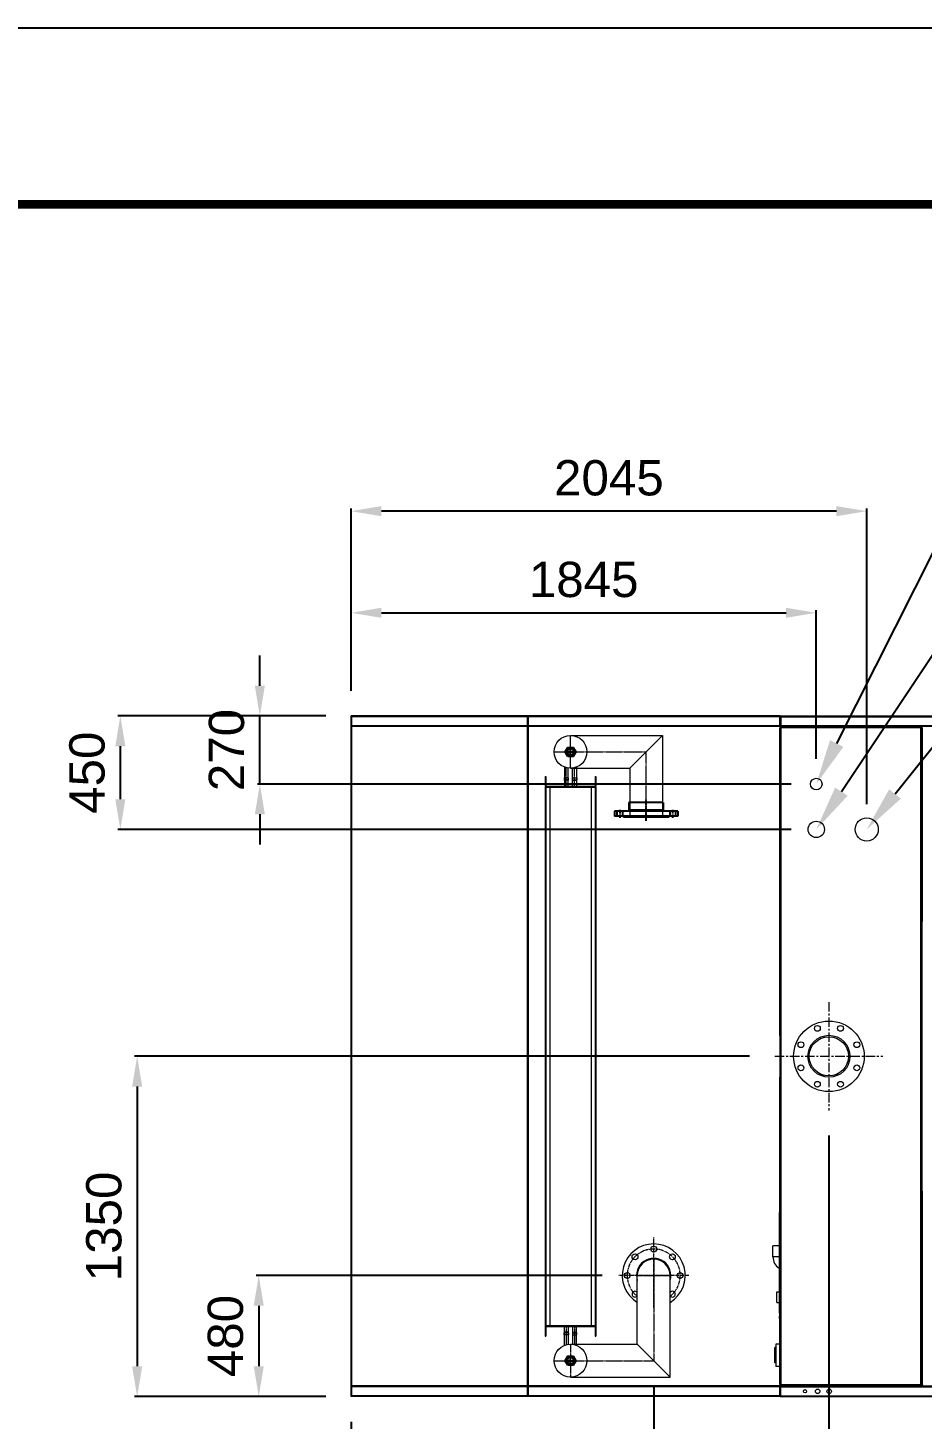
# Model space of a CAD drawing. Header units: millimetres. Extents: x -662372 to 32037, y -140374 to 23117.
# Drawn here: x 10241 to 13787, y 17597 to 23117 of the extents above; entities that cross this region are included whole.
import ezdxf
from ezdxf import colors
from ezdxf.entities.mleader import LeaderData, LeaderLine
from ezdxf.math import Vec2, Vec3

# ---------------------------------------------------------------- set-up
doc = ezdxf.new("R2010")
doc.units = ezdxf.units.MM
doc.linetypes.add('CENTER', pattern=[2, 1.25, -0.25, 0.25, -0.25])
doc.linetypes.add('HIDDEN', pattern=[0.375, 0.25, -0.125])
for name, color, linetype in [('center', 1, 'CENTER'), ('냉각탑_dim', 1, 'Continuous'), ('냉각탑_form', 1, 'Continuous')]:
    doc.layers.add(name, color=color, linetype=linetype)
doc.styles.get("Standard").update_dxf_attribs({"font": 'arial.ttf'})
doc.dimstyles.new('1.40', dxfattribs={"dimscale": 20, "dimtxt": 1.5, "dimasz": 1, "dimexe": 0.5, "dimexo": 0.5, "dimgap": 0.5, "dimtad": 1, "dimdec": 0, "dimzin": 0, "dimdsep": 46, "dimtxsty": 'Standard', "dimcen": 0, "dimclrd": 2, "dimclre": 2, "dimclrt": 3, "dimadec": 0, "dimazin": 0, "dimtfac": 1, "dimtdec": 0, "dimtmove": 0, "dimatfit": 0, "dimfxl": 1, "dimtolj": 1, "dimtzin": 0, "dimlwd": -1, "dimlwe": -1, "dimarcsym": 0})

# ---------------------------------------------------------------- blocks, each defined once
blk = doc.blocks.new('*D214')
at = {"color": 2, "transparency": 16777216}
for p, q in [((12722.5, 17729.5), (12722.5, 17115.4)), ((11522.5, 17587.1), (11522.5, 17115.4)), ((12602.5, 17125.4), (11642.5, 17125.4))]:
    blk.add_line(p, q, dxfattribs=at)
for points in [[(11642.5, 17145.4), (11642.5, 17105.4), (11522.5, 17125.4)], [(12602.5, 17145.4), (12602.5, 17105.4), (12722.5, 17125.4)]]:
    blk.add_solid(points, dxfattribs=at)
at = {"layer": 'Defpoints', "color": 0, "transparency": 16777216}
for p in [(12722.5, 17829.5), (11522.5, 17687.1), (11522.5, 17125.4)]:
    blk.add_point(p, dxfattribs=at)
at = {"color": 3, "lineweight": 5, "transparency": 16777216, "insert": (12122.5, 17256.9), "char_height": 140, "attachment_point": 5}
blk.add_mtext('\\A1;1200', dxfattribs=at)
blk = doc.blocks.new('*D215')
at = {"color": 2, "transparency": 16777216}
for p, q in [((12517.5, 18167.5), (11146.3, 18167.5)), ((11156.3, 18047.5), (11156.3, 17807.1)), ((11422.5, 17687.1), (11146.3, 17687.1))]:
    blk.add_line(p, q, dxfattribs=at)
for points in [[(11136.3, 18047.5), (11176.3, 18047.5), (11156.3, 18167.5)], [(11136.3, 17807.1), (11176.3, 17807.1), (11156.3, 17687.1)]]:
    blk.add_solid(points, dxfattribs=at)
at = {"layer": 'Defpoints', "color": 0, "transparency": 16777216}
for p in [(12617.5, 18167.5), (11156.3, 17687.1), (11522.5, 17687.1)]:
    blk.add_point(p, dxfattribs=at)
at = {"color": 3, "lineweight": 5, "transparency": 16777216, "insert": (11024.8, 17927.3), "char_height": 140, "attachment_point": 5, "rotation": 90}
blk.add_mtext('\\A1;480', dxfattribs=at)
blk = doc.blocks.new('*D223')
at = {"color": 2, "transparency": 16777216}
for p, q in [((13102.6, 19037.1), (10664.2, 19037.1)), ((10674.2, 18917.1), (10674.2, 17807.1)), ((11422.5, 17687.1), (10664.2, 17687.1))]:
    blk.add_line(p, q, dxfattribs=at)
for points in [[(10654.2, 18917.1), (10694.2, 18917.1), (10674.2, 19037.1)], [(10654.2, 17807.1), (10694.2, 17807.1), (10674.2, 17687.1)]]:
    blk.add_solid(points, dxfattribs=at)
at = {"layer": 'Defpoints', "color": 0, "transparency": 16777216}
for p in [(13202.6, 19037.1), (10674.2, 17687.1), (11522.5, 17687.1)]:
    blk.add_point(p, dxfattribs=at)
at = {"color": 3, "lineweight": 5, "transparency": 16777216, "insert": (10542.7, 18362.1), "char_height": 140, "attachment_point": 5, "rotation": 90}
blk.add_mtext('\\A1;1350', dxfattribs=at)
blk = doc.blocks.new('*D224')
at = {"color": 2, "transparency": 16777216}
for p, q in [((13417.1, 18722.6), (13417.1, 16575.4)), ((11522.5, 17587.1), (11522.5, 16575.4)), ((13297.1, 16585.4), (11642.5, 16585.4))]:
    blk.add_line(p, q, dxfattribs=at)
for points in [[(11642.5, 16605.4), (11642.5, 16565.4), (11522.5, 16585.4)], [(13297.1, 16605.4), (13297.1, 16565.4), (13417.1, 16585.4)]]:
    blk.add_solid(points, dxfattribs=at)
at = {"layer": 'Defpoints', "color": 0, "transparency": 16777216}
for p in [(13417.1, 18822.6), (11522.5, 17687.1), (11522.5, 16585.4)]:
    blk.add_point(p, dxfattribs=at)
at = {"color": 3, "lineweight": 5, "transparency": 16777216, "insert": (12469.8, 16716.9), "char_height": 140, "attachment_point": 5}
blk.add_mtext('\\A1;1895', dxfattribs=at)
blk = doc.blocks.new('*D225')
at = {"color": 2, "transparency": 16777216}
for p, q in [((11522.5, 20487.1), (11522.5, 20806.4)), ((11642.5, 20796.4), (13247.1, 20796.4)), ((13367.1, 20217), (13367.1, 20806.4))]:
    blk.add_line(p, q, dxfattribs=at)
for points in [[(11642.5, 20816.4), (11642.5, 20776.4), (11522.5, 20796.4)], [(13247.1, 20816.4), (13247.1, 20776.4), (13367.1, 20796.4)]]:
    blk.add_solid(points, dxfattribs=at)
at = {"layer": 'Defpoints', "color": 0, "transparency": 16777216}
for p in [(13367.1, 20796.4), (11522.5, 20387.1), (13367.1, 20117)]:
    blk.add_point(p, dxfattribs=at)
at = {"color": 3, "lineweight": 5, "transparency": 16777216, "insert": (12444.8, 20927.9), "char_height": 140, "attachment_point": 5}
blk.add_mtext('\\A1;1845', dxfattribs=at)
blk = doc.blocks.new('*D226')
at = {"color": 2, "transparency": 16777216}
for p, q in [((11522.5, 20487.1), (11522.5, 21209.6)), ((13447.1, 21199.6), (11642.5, 21199.6)), ((13567.1, 20037), (13567.1, 21209.6))]:
    blk.add_line(p, q, dxfattribs=at)
for points in [[(11642.5, 21219.6), (11642.5, 21179.6), (11522.5, 21199.6)], [(13447.1, 21219.6), (13447.1, 21179.6), (13567.1, 21199.6)]]:
    blk.add_solid(points, dxfattribs=at)
at = {"layer": 'Defpoints', "color": 0, "transparency": 16777216}
for p in [(11522.5, 21199.6), (11522.5, 20387.1), (13567.1, 19937)]:
    blk.add_point(p, dxfattribs=at)
at = {"color": 3, "lineweight": 5, "transparency": 16777216, "insert": (12544.8, 21331.1), "char_height": 140, "attachment_point": 5}
blk.add_mtext('\\A1;2045', dxfattribs=at)
blk = doc.blocks.new('*D227')
at = {"color": 2, "transparency": 16777216}
for p, q in [((11160.7, 20507.1), (11160.7, 20627.1)), ((11422.5, 20387.1), (11150.7, 20387.1)), ((11160.7, 20117), (11160.7, 20387.1)), ((13267.1, 20117), (11150.7, 20117)), ((11160.7, 19997), (11160.7, 19877))]:
    blk.add_line(p, q, dxfattribs=at)
for points in [[(11140.7, 20507.1), (11180.7, 20507.1), (11160.7, 20387.1)], [(11140.7, 19997), (11180.7, 19997), (11160.7, 20117)]]:
    blk.add_solid(points, dxfattribs=at)
at = {"layer": 'Defpoints', "color": 0, "transparency": 16777216}
for p in [(11160.7, 20387.1), (11522.5, 20387.1), (13367.1, 20117)]:
    blk.add_point(p, dxfattribs=at)
at = {"color": 3, "lineweight": 5, "transparency": 16777216, "insert": (11029.2, 20252), "char_height": 140, "attachment_point": 5, "rotation": 90}
blk.add_mtext('\\A1;270', dxfattribs=at)
blk = doc.blocks.new('*D228')
at = {"color": 2, "transparency": 16777216}
for p, q in [((11422.5, 20387.1), (10597.4, 20387.1)), ((10607.4, 20267.1), (10607.4, 20057)), ((13267.1, 19937), (10597.4, 19937))]:
    blk.add_line(p, q, dxfattribs=at)
for points in [[(10587.4, 20267.1), (10627.4, 20267.1), (10607.4, 20387.1)], [(10587.4, 20057), (10627.4, 20057), (10607.4, 19937)]]:
    blk.add_solid(points, dxfattribs=at)
at = {"layer": 'Defpoints', "color": 0, "transparency": 16777216}
for p in [(11522.5, 20387.1), (10607.4, 19937), (13367.1, 19937)]:
    blk.add_point(p, dxfattribs=at)
at = {"color": 3, "lineweight": 5, "transparency": 16777216, "insert": (10475.9, 20162), "char_height": 140, "attachment_point": 5, "rotation": 90}
blk.add_mtext('\\A1;450', dxfattribs=at)
blk = doc.blocks.new('A$C3EBF59F2')
at = {"color": 1, "linetype": 'CENTER', "ltscale": 10}
for p, q in [((39.2, 230), (71.6, 230)), ((83, 125), (0, 125)), ((39.2, 20), (71.6, 20))]:
    blk.add_line(p, q, dxfattribs=at)
for p, q in [((45.4, 250), (65.4, 250)), ((45.4, 0), (45.4, 250)), ((45.4, 241.5), (65.4, 241.5)), ((65.4, 0), (65.4, 250)), ((10.4, 193.1), (40.4, 193.1)), ((10.4, 56.9), (10.4, 193.1)), ((40.4, 193.1), (45.4, 197.3)), ((40.4, 56.9), (40.4, 193.1)), ((45.4, 218.5), (65.4, 218.5)), ((65.4, 214.4), (68.4, 214.4)), ((68.4, 35.6), (68.4, 214.4)), ((10.4, 56.9), (40.4, 56.9)), ((40.4, 56.9), (45.4, 52.7)), ((45.4, 31.5), (65.4, 31.5)), ((45.4, 8.5), (65.4, 8.5)), ((45.4, 0), (65.4, 0)), ((65.4, 35.6), (68.4, 35.6))]:
    blk.add_line(p, q)
blk = doc.blocks.new('A$C019E714B')
at = {"color": 1, "linetype": 'CENTER', "ltscale": 0.5}
for p, q in [((0, 20.8), (36, 20.8)), ((18, 0), (18, 41.6))]:
    blk.add_line(p, q, dxfattribs=at)
at = {"ltscale": 0.5}
blk.add_lwpolyline([(0, 10.4), (18, 0), (36, 10.4), (36, 31.2), (18, 41.6), (0, 31.2)], close=True, dxfattribs=at)
for radius in [18, 13]:
    blk.add_circle((18, 20.8), radius, dxfattribs=at)
blk = doc.blocks.new('547637')
at = {"color": 7, "lineweight": 13}
for centre, radius in [((128395.2, -83897.1), 140), ((128349.3, -83786.2), 11.5), ((128441.1, -83786.2), 11.5), ((128284.3, -83851.1), 11.5), ((128395.2, -83897.1), 83.3), ((128506, -83851.1), 11.5), ((128284.3, -83943), 11.5), ((128506, -83943), 11.5), ((128349.3, -84007.9), 11.5), ((128441.1, -84007.9), 11.5)]:
    blk.add_circle(centre, radius, dxfattribs=at)
blk = doc.blocks.new('4')
at = {"lineweight": 20}
for p, q in [((12222.5, 20387.1), (11522.5, 20387.1)), ((11522.5, 17687.1), (11522.5, 20387.1)), ((11525.5, 17687.1), (11525.5, 20387.1)), ((12222.5, 20384.1), (11525.5, 20384.1)), ((12222.5, 20348.1), (11525.5, 20348.1)), ((12222.5, 20345.1), (11525.5, 20345.1)), ((12392.5, 20309.8), (12757.6, 20309.8)), ((12627.4, 20179.6), (12757.6, 20309.8)), ((12757.6, 20309.8), (12757.6, 19986)), ((12292.5, 20147.1), (12294.5, 20147.1)), ((12292.5, 20147.1), (12292.5, 20107.1)), ((12294.5, 20147.1), (12294.5, 20109.1)), ((12368.1, 20184.3), (12368.1, 20107.1)), ((12383.9, 20107.1), (12383.9, 20180.2)), ((12392.5, 20179.6), (12627.4, 20179.6)), ((12401.1, 20107.1), (12401.1, 20180.2)), ((12416.9, 20184.3), (12416.9, 20107.1)), ((12490.5, 20147.1), (12492.5, 20147.1)), ((12490.5, 20147.1), (12490.5, 20109.1)), ((12492.5, 20147.1), (12492.5, 20107.1)), ((12627.4, 20179.6), (12627.4, 19986)), ((12292.5, 20107.1), (12492.5, 20107.1)), ((12292.5, 20105.1), (12292.5, 17969.1)), ((12292.5, 20105.1), (12492.5, 20105.1)), ((12294.5, 20109.1), (12490.5, 20109.1)), ((12294.5, 20105.1), (12294.5, 20107.1)), ((12310.5, 20105.1), (12310.5, 17969.1)), ((12384.2, 20142.1), (12367.8, 20142.1)), ((12367.8, 20142.1), (12367.8, 20134.1)), ((12384.2, 20134.1), (12367.8, 20134.1)), ((12367.8, 20134.1), (12368.1, 20132.1)), ((12383.9, 20132.1), (12368.1, 20132.1)), ((12383.9, 20132.1), (12384.2, 20134.1)), ((12384.2, 20134.1), (12384.2, 20142.1)), ((12400.8, 20134.1), (12400.8, 20142.1)), ((12400.8, 20142.1), (12417.2, 20142.1)), ((12400.8, 20134.1), (12417.2, 20134.1)), ((12401.1, 20132.1), (12400.8, 20134.1)), ((12401.1, 20132.1), (12416.9, 20132.1)), ((12417.2, 20134.1), (12416.9, 20132.1)), ((12417.2, 20142.1), (12417.2, 20134.1)), ((12474.5, 20105.1), (12474.5, 17969.1)), ((12490.5, 20105.1), (12490.5, 20107.1)), ((12492.5, 20105.1), (12492.5, 17969.1)), ((12757.6, 19986), (12627.4, 19986)), ((12657.4, 17894.6), (12657.4, 18167.5)), ((12787.6, 17764.4), (12787.6, 18167.5)), ((12292.5, 17969.1), (12492.5, 17969.1)), ((12292.5, 17967.1), (12292.5, 17927.1)), ((12292.5, 17967.1), (12492.5, 17967.1)), ((12294.5, 17969.1), (12294.5, 17967.1)), ((12294.5, 17965.1), (12294.5, 17927.1)), ((12294.5, 17965.1), (12490.5, 17965.1)), ((12367.8, 17940.1), (12368.1, 17942.1)), ((12384.2, 17940.1), (12367.8, 17940.1)), ((12367.8, 17932.1), (12367.8, 17940.1)), ((12368.1, 17889.8), (12368.1, 17967.1)), ((12383.9, 17942.1), (12368.1, 17942.1)), ((12383.9, 17967.1), (12383.9, 17894)), ((12383.9, 17942.1), (12384.2, 17940.1)), ((12384.2, 17940.1), (12384.2, 17932.1)), ((12401.1, 17942.1), (12400.8, 17940.1)), ((12400.8, 17940.1), (12400.8, 17932.1)), ((12400.8, 17940.1), (12417.2, 17940.1)), ((12401.1, 17967.1), (12401.1, 17894)), ((12401.1, 17942.1), (12416.9, 17942.1)), ((12416.9, 17889.8), (12416.9, 17967.1)), ((12417.2, 17940.1), (12416.9, 17942.1)), ((12417.2, 17932.1), (12417.2, 17940.1)), ((12490.5, 17969.1), (12490.5, 17967.1)), ((12490.5, 17965.1), (12490.5, 17927.1)), ((12492.5, 17967.1), (12492.5, 17927.1)), ((12292.5, 17927.1), (12294.5, 17927.1)), ((12384.2, 17932.1), (12367.8, 17932.1)), ((12392.5, 17894.6), (12657.4, 17894.6)), ((12400.8, 17932.1), (12417.2, 17932.1)), ((12490.5, 17927.1), (12492.5, 17927.1)), ((12657.4, 17894.6), (12787.6, 17764.4)), ((12222.5, 17729.1), (11525.5, 17729.1)), ((12222.5, 17726.1), (11525.5, 17726.1)), ((12392.5, 17764.4), (12787.6, 17764.4)), ((12222.5, 17687.1), (11522.5, 17687.1)), ((12222.5, 17690.1), (11525.5, 17690.1)), ((13222.5, 17687.1), (13222.5, 17690.6))]:
    blk.add_line(p, q, dxfattribs=at)
at = {"color": 0, "lineweight": 20}
for p, q in [((13222.5, 20387.1), (12222.5, 20387.1)), ((12222.5, 17687.1), (12222.5, 20387.1)), ((13222.5, 20384.1), (12225.5, 20384.1)), ((12225.5, 17687.1), (12225.5, 20384.1)), ((13222.5, 20348.1), (12225.5, 20348.1)), ((13222.5, 20345.1), (12225.5, 20345.1)), ((13222.5, 17729.1), (12225.5, 17729.1)), ((13222.5, 17726.1), (12225.5, 17726.1)), ((13222.5, 17687.1), (12222.5, 17687.1)), ((13222.5, 17690.1), (12225.5, 17690.1))]:
    blk.add_line(p, q, dxfattribs=at)
at = {"color": 7, "lineweight": 20, "ltscale": 0.001111}
for p, q in [((13222.5, 20383.6), (13224.5, 20383.6)), ((13224.5, 20339.6), (13222.5, 20339.6)), ((13226, 20341.1), (13226, 20343.1)), ((13291.3, 20343.1), (13291.3, 20345.1)), ((13782, 20341.1), (13782, 20343.1)), ((13783.5, 20339.6), (13785.5, 20339.6)), ((13224.5, 17734.6), (13222.5, 17734.6)), ((13226, 17733.1), (13226, 17731.1)), ((13422.5, 17729.1), (13422.5, 17731.1)), ((13707.5, 17729.1), (13707.5, 17731.1)), ((13713, 17731.1), (13713, 17729.1)), ((13782, 17733.1), (13782, 17731.1)), ((13783.5, 17734.6), (13785.5, 17734.6)), ((13224.5, 17690.6), (13222.5, 17690.6))]:
    blk.add_line(p, q, dxfattribs=at)
at = {"color": 7, "lineweight": 20, "ltscale": 0.019444}
for p, q in [((13222.5, 20348.6), (13222.5, 20383.6)), ((13224.5, 20348.6), (13224.5, 20383.6)), ((13226, 20383.6), (13226, 20348.6)), ((13222.5, 17690.6), (13222.5, 17725.6)), ((13224.5, 17690.6), (13224.5, 17725.6)), ((13226, 17690.6), (13226, 17725.6))]:
    blk.add_line(p, q, dxfattribs=at)
at = {"color": 7, "lineweight": 20}
for p, q in [((13226, 20387.1), (15319, 20387.1)), ((13226, 20383.6), (15319, 20383.6)), ((13222.5, 20339.5), (13222.5, 17734.7)), ((15319, 20348.6), (13226, 20348.6)), ((15319, 20345.1), (13226, 20345.1)), ((13226.1, 20339.5), (13226.1, 17734.7)), ((13781.9, 17734.7), (13781.9, 20339.5)), ((13785.5, 17734.7), (13785.5, 20339.5)), ((13787, 17731.1), (13787, 20343.1)), ((13226, 17729.1), (15319, 17729.1)), ((13226, 17725.6), (15319, 17725.6)), ((13226, 17690.6), (15319, 17690.6)), ((13226, 17687.1), (15319, 17687.1))]:
    blk.add_line(p, q, dxfattribs=at)
at = {"color": 7, "lineweight": 20, "ltscale": 0.001944}
for p, q in [((13226, 20383.6), (13226, 20387.1)), ((13226, 20348.6), (13226, 20345.1)), ((13787, 20343.1), (13783.5, 20343.1)), ((13226, 17725.6), (13226, 17729.1)), ((13790.5, 17731.1), (13787, 17731.1)), ((13226, 17687.1), (13226, 17690.6))]:
    blk.add_line(p, q, dxfattribs=at)
at = {"color": 7, "lineweight": 20, "ltscale": 5.55556e-05}
for p, q in [((13222.5, 20339.6), (13222.5, 20339.5)), ((13224.5, 20339.6), (13224.5, 20339.5)), ((13226.1, 20343.1), (13226, 20343.1)), ((13226.1, 20341.1), (13226, 20341.1)), ((13782, 20343.1), (13781.9, 20343.1)), ((13782, 20341.1), (13781.9, 20341.1)), ((13783.5, 20339.5), (13783.5, 20339.6)), ((13785.5, 20339.5), (13785.5, 20339.6)), ((13222.5, 17734.7), (13222.5, 17734.6)), ((13224.5, 17734.7), (13224.5, 17734.6)), ((13226, 17733.1), (13226.1, 17733.1)), ((13226, 17731.1), (13226.1, 17731.1)), ((13781.9, 17733.1), (13782, 17733.1)), ((13781.9, 17731.1), (13782, 17731.1)), ((13783.5, 17734.6), (13783.5, 17734.7)), ((13785.5, 17734.6), (13785.5, 17734.7))]:
    blk.add_line(p, q, dxfattribs=at)
at = {"color": 7, "lineweight": 20, "ltscale": 6.38004e-06}
for p, q in [((13222.5, 20339.6), (13222.5, 20339.6)), ((13222.5, 17734.6), (13222.5, 17734.6))]:
    blk.add_line(p, q, dxfattribs=at)
at = {"color": 7, "lineweight": 20, "ltscale": 0.002}
for p, q in [((13222.5, 20339.5), (13226.1, 20339.5)), ((13226.1, 20343.1), (13226.1, 20339.5)), ((13781.9, 20343.1), (13781.9, 20339.5)), ((13785.5, 20339.5), (13781.9, 20339.5)), ((13222.5, 17734.7), (13226.1, 17734.7)), ((13226.1, 17731.1), (13226.1, 17734.7)), ((13781.9, 17731.1), (13781.9, 17734.7)), ((13785.5, 17734.7), (13781.9, 17734.7))]:
    blk.add_line(p, q, dxfattribs=at)
at = {"color": 7, "lineweight": 20, "ltscale": 0.148611}
blk.add_line((13222.8, 20072.1), (13222.8, 20339.6), dxfattribs=at)
at = {"color": 7, "lineweight": 20, "ltscale": 0.000888889}
for p, q in [((13226.1, 20339.6), (13224.5, 20339.6)), ((13781.9, 20339.6), (13783.5, 20339.6)), ((13226.1, 17734.6), (13224.5, 17734.6)), ((13781.9, 17734.6), (13783.5, 17734.6))]:
    blk.add_line(p, q, dxfattribs=at)
at = {"color": 7, "lineweight": 20, "ltscale": 6.42309e-06}
blk.add_line((13226, 20343.1), (13226, 20343.1), dxfattribs=at)
at = {"color": 7, "lineweight": 20, "ltscale": 0.0008333}
blk.add_line((13226, 20339.6), (13226, 20341.1), dxfattribs=at)
at = {"color": 7, "lineweight": 20, "ltscale": 6.29548e-05}
blk.add_line((13226.1, 20339.6), (13226, 20339.6), dxfattribs=at)
at = {"color": 7, "lineweight": 20, "ltscale": 0.308778}
for p, q in [((13781.9, 20343.1), (13226.1, 20343.1)), ((13781.9, 20339.5), (13226.1, 20339.5)), ((13226.1, 17734.7), (13781.9, 17734.7)), ((13226.1, 17731.1), (13781.9, 17731.1))]:
    blk.add_line(p, q, dxfattribs=at)
at = {"color": 7, "lineweight": 20, "ltscale": 5.55704e-05}
blk.add_line((13781.9, 20339.6), (13781.9, 20339.5), dxfattribs=at)
at = {"color": 7, "lineweight": 20, "ltscale": 0.000833337}
for p, q in [((13782, 20343.1), (13783.5, 20343.1)), ((13782, 20341.1), (13783.5, 20341.1)), ((13783.5, 17733.1), (13782, 17733.1)), ((13783.5, 17731.1), (13782, 17731.1))]:
    blk.add_line(p, q, dxfattribs=at)
at = {"color": 7, "lineweight": 20, "ltscale": 0.000864169}
blk.add_line((13785.4, 20339.6), (13787, 20339.6), dxfattribs=at)
at = {"color": 7, "lineweight": 20, "ltscale": 0.426667}
for p, q in [((13787, 20339.6), (13787, 19571.6)), ((13787, 18502.6), (13787, 17734.6))]:
    blk.add_line(p, q, dxfattribs=at)
at = {"color": 1, "linetype": 'CENTER', "lineweight": 20}
for p, q in [((12392.5, 20179.6), (12392.5, 20309.8)), ((12327.4, 20244.7), (12692.5, 20244.7)), ((12692.5, 19986), (12692.5, 20244.7)), ((12376, 20107.1), (12376, 20181.7)), ((12409, 20107.1), (12409, 20181.7)), ((12722.5, 18232.6), (12722.5, 17829.5)), ((12657.4, 18167.5), (12787.6, 18167.5)), ((12376, 17967.1), (12376, 17892.5)), ((12409, 17967.1), (12409, 17892.5)), ((12392.5, 17894.6), (12392.5, 17764.4)), ((12327.4, 17829.5), (12722.5, 17829.5))]:
    blk.add_line(p, q, dxfattribs=at)
at = {"color": 6, "linetype": 'HIDDEN', "lineweight": 20, "ltscale": 10}
for p, q in [((12294.5, 20105.1), (12294.5, 17969.1)), ((12490.5, 20105.1), (12490.5, 17969.1))]:
    blk.add_line(p, q, dxfattribs=at)
at = {"color": 7, "lineweight": 20, "ltscale": 0.001029}
for p, q in [((13220.9, 20072.1), (13222.8, 20072.1)), ((13222.8, 19652.1), (13220.9, 19652.1)), ((13220.6, 18417.1), (13222.5, 18417.1)), ((13222.5, 17997.1), (13220.6, 17997.1))]:
    blk.add_line(p, q, dxfattribs=at)
at = {"color": 7, "lineweight": 20, "ltscale": 0.220833}
for p, q in [((13220.9, 20072.1), (13220.9, 19674.6)), ((13220.6, 18417.1), (13220.6, 18019.6))]:
    blk.add_line(p, q, dxfattribs=at)
at = {"color": 7, "lineweight": 20, "ltscale": 0.001247}
for p, q in [((13220.9, 19674.6), (13222.8, 19673.3)), ((13220.9, 19659.6), (13222.8, 19660.9)), ((13220.6, 18019.6), (13222.5, 18018.3)), ((13220.6, 18004.6), (13222.5, 18005.9))]:
    blk.add_line(p, q, dxfattribs=at)
at = {"color": 7, "lineweight": 20, "ltscale": 0.004167}
for p, q in [((13220.9, 19659.6), (13220.9, 19652.1)), ((13220.6, 18004.6), (13220.6, 17997.1))]:
    blk.add_line(p, q, dxfattribs=at)
at = {"color": 7, "lineweight": 20, "ltscale": 0.295779}
blk.add_line((13222.5, 19119.7), (13222.5, 19652.1), dxfattribs=at)
at = {"color": 7, "lineweight": 20, "ltscale": 0.006935}
for p, q in [((13222.8, 19660.8), (13222.8, 19673.3)), ((13222.5, 18005.8), (13222.5, 18018.3))]:
    blk.add_line(p, q, dxfattribs=at)
at = {"color": 7, "lineweight": 20, "ltscale": 0.000833334}
for p, q in [((13785.5, 19571.6), (13787, 19571.6)), ((13785.5, 19242.1), (13787, 19242.1)), ((13785.5, 19202.1), (13787, 19202.1)), ((13785.5, 18872.1), (13787, 18872.1)), ((13785.5, 18832.1), (13787, 18832.1)), ((13785.5, 18502.6), (13787, 18502.6))]:
    blk.add_line(p, q, dxfattribs=at)
at = {"color": 7, "lineweight": 20, "ltscale": 0.173056}
for p, q in [((13787, 19251.1), (13787, 19562.6)), ((13787, 18511.6), (13787, 18823.1))]:
    blk.add_line(p, q, dxfattribs=at)
at = {"color": 7, "lineweight": 20, "ltscale": 0.022222}
for p, q in [((13787, 19202.1), (13787, 19242.1)), ((13787, 18832.1), (13787, 18872.1))]:
    blk.add_line(p, q, dxfattribs=at)
at = {"color": 7, "lineweight": 20, "ltscale": 0.183333}
blk.add_line((13787, 18872.1), (13787, 19202.1), dxfattribs=at)
at = {"color": 7, "lineweight": 20, "ltscale": 0.298555}
blk.add_line((13222.5, 18417.1), (13222.5, 18954.5), dxfattribs=at)
at = {"color": 1, "linetype": 'CENTER', "lineweight": 20, "ltscale": 10}
for p, q in [((12722.5, 18040.2), (12722.5, 18318.8)), ((12861.8, 18167.5), (12583.2, 18167.5))]:
    blk.add_line(p, q, dxfattribs=at)
at = {"color": 7, "lineweight": 20, "ltscale": 0.011861}
for p, q in [((13216.5, 18284.6), (13195.2, 18284.6)), ((13216.5, 18241.6), (13195.2, 18241.6))]:
    blk.add_line(p, q, dxfattribs=at)
at = {"color": 7, "lineweight": 20, "ltscale": 0.023889}
blk.add_line((13195.2, 18241.6), (13195.2, 18284.6), dxfattribs=at)
at = {"color": 7, "lineweight": 20, "ltscale": 0.002303}
for p, q in [((13220.6, 18284.6), (13216.5, 18284.6)), ((13220.6, 18241.6), (13216.5, 18241.6))]:
    blk.add_line(p, q, dxfattribs=at)
at = {"color": 7, "lineweight": 20, "ltscale": 0.005192}
for p, q in [((13211.3, 18102.4), (13220.6, 18102.4)), ((13211.3, 18059.7), (13220.6, 18059.7))]:
    blk.add_line(p, q, dxfattribs=at)
at = {"color": 7, "lineweight": 20, "ltscale": 0.023722}
blk.add_line((13211.3, 18059.7), (13211.3, 18102.4), dxfattribs=at)
at = {"color": 7, "lineweight": 20, "ltscale": 0.145833}
blk.add_line((13222.5, 17734.6), (13222.5, 17997.1), dxfattribs=at)
at = {"color": 7, "lineweight": 20, "ltscale": 0.008881}
for p, q in [((13222.5, 17895.6), (13206.5, 17895.6)), ((13222.5, 17806.5), (13206.5, 17806.5))]:
    blk.add_line(p, q, dxfattribs=at)
at = {"color": 7, "lineweight": 20, "ltscale": 0.0495}
blk.add_line((13206.5, 17895.6), (13206.5, 17806.5), dxfattribs=at)
at = {"color": 7, "lineweight": 20, "ltscale": 0.001778}
for p, q in [((13206.5, 17881.3), (13203.3, 17881.3)), ((13206.5, 17820.8), (13203.3, 17820.8))]:
    blk.add_line(p, q, dxfattribs=at)
at = {"color": 7, "lineweight": 20, "ltscale": 0.033611}
blk.add_line((13203.3, 17820.8), (13203.3, 17881.3), dxfattribs=at)
at = {"color": 7, "lineweight": 20, "ltscale": 0.000203026}
blk.add_line((13222.5, 17725.6), (13222.5, 17726), dxfattribs=at)
at = {"color": 7, "lineweight": 20, "ltscale": 0.000222127}
blk.add_line((13225.6, 17729.1), (13226, 17729.1), dxfattribs=at)
blk.add_line((13225.6, 17729.1), (13226, 17729.1), dxfattribs=at)
at = {"color": 7, "lineweight": 20, "ltscale": 1.29947e-05}
blk.add_line((13225.6, 17729.1), (13225.6, 17729.1), dxfattribs=at)
at = {"color": 7, "lineweight": 20, "ltscale": 0.000580935}
blk.add_line((13225.6, 17726), (13225.6, 17727), dxfattribs=at)
at = {"color": 7, "lineweight": 20, "ltscale": 0.019889}
blk.add_line((13225.6, 17726), (13225.6, 17690.2), dxfattribs=at)
at = {"color": 7, "lineweight": 20, "ltscale": 0.000222221}
blk.add_line((13225.6, 17726), (13226, 17726), dxfattribs=at)
at = {"color": 7, "lineweight": 20, "ltscale": 0.000833333}
for p, q in [((13226, 17734.6), (13226, 17733.1)), ((13785.5, 17734.6), (13787, 17734.6))]:
    blk.add_line(p, q, dxfattribs=at)
at = {"color": 7, "lineweight": 20, "ltscale": 6.4231e-06}
blk.add_line((13226, 17733.1), (13226, 17733.1), dxfattribs=at)
at = {"color": 7, "lineweight": 20, "ltscale": 0.00111}
blk.add_line((13682.5, 17729.1), (13682.5, 17731.1), dxfattribs=at)
at = {"color": 7, "lineweight": 20, "ltscale": 5.55408e-05}
blk.add_line((13781.9, 17734.7), (13781.9, 17734.6), dxfattribs=at)
at = {"color": 7, "lineweight": 20, "ltscale": 0.001923}
blk.add_line((13787, 17731.1), (13783.5, 17731.1), dxfattribs=at)
at = {"color": 7, "lineweight": 20, "ltscale": 0.000203598}
blk.add_line((13222.5, 17690.2), (13222.5, 17690.6), dxfattribs=at)
at = {"color": 7, "lineweight": 20, "ltscale": 0.000222222}
blk.add_line((13226, 17690.2), (13225.6, 17690.2), dxfattribs=at)
at = {"color": 7, "lineweight": 20, "ltscale": 0.00020375}
blk.add_line((13226, 17687.1), (13225.6, 17687.1), dxfattribs=at)
at = {"lineweight": 20}
for centre, radius in [((12392.5, 20244.7), 65.1), ((12722.5, 18272.5), 11.5), ((12648.3, 18241.7), 11.5), ((12796.7, 18241.7), 11.5), ((12617.5, 18167.5), 11.5), ((12827.5, 18167.5), 11.5), ((12392.5, 17829.5), 65.1)]:
    blk.add_circle(centre, radius, dxfattribs=at)
at = {"color": 0, "lineweight": 20}
for centre, radius in [((13367.1, 20117), 23), ((13567.1, 19937), 46), ((13367.1, 19937), 32.5), ((13417.1, 19037.1), 77.8)]:
    blk.add_circle(centre, radius, dxfattribs=at)
at = {"color": 7, "lineweight": 20}
for centre, radius in [((13322.5, 17708.1), 6.5), ((13372.5, 17708.1), 9), ((13418.5, 17708.1), 9)]:
    blk.add_circle(centre, radius, dxfattribs=at)
for centre, radius, start, end in [((13226, 20383.6), 3.5, 90, 180), ((13226, 20383.6), 1.5, 90, 180), ((13226, 20348.6), 3.5, 180, 270), ((13226, 20339.6), 3.5, 90, 180), ((13226, 20348.6), 1.5, 180, 270), ((13226, 20339.6), 1.5, 90, 180), ((13261, 20339.6), 3.5, 89.7839, 90), ((13270, 20339.6), 3.5, 90, 90.8118), ((13294, 20339.6), 3.5, 89.3614, 90), ((13783.5, 20339.6), 3.5, 0, 90), ((13783.5, 20339.6), 1.5, 0, 90), ((13783.5, 19571.6), 3.5, 304.8493, 0), ((13783.5, 19562.6), 3.5, 0, 55.1506), ((13783.5, 19251.1), 3.5, 304.8494, 0), ((13783.5, 19242.1), 3.5, 0, 55.1507), ((13783.5, 18832.1), 3.5, 304.8493, 0), ((13783.5, 18823.1), 3.5, 0, 55.1506), ((13783.5, 18511.6), 3.5, 304.8494, 0), ((13783.5, 18502.6), 3.5, 0, 55.1507), ((13248.5, 18241.6), 53.4, 180, 238.5264), ((13226, 17734.6), 3.5, 180, 270), ((13226, 17725.6), 3.5, 90, 180), ((13225.6, 17726), 3.1, 90, 180), ((13226, 17734.6), 1.5, 180, 270), ((13226, 17725.6), 1.5, 90, 180), ((13783.5, 17734.6), 3.5, 270, 0), ((13783.5, 17734.6), 1.5, 270, 0), ((13226, 17690.6), 3.5, 180, 270), ((13225.6, 17690.2), 3.1, 180, 270), ((13226, 17690.6), 1.5, 180, 270)]:
    blk.add_arc(centre, radius, start, end, dxfattribs=at)
at = {"lineweight": 20}
for centre, radius, start, end in [((12722.5, 18167.5), 125, 301.3806, 238.6194), ((12722.5, 18167.5), 68.1, 342.9288, 197.0712), ((12722.5, 18167.5), 65.1, 0, 180), ((12648.3, 18093.3), 11.5, 37.232, 322.768), ((12796.7, 18093.3), 11.5, 217.232, 142.768)]:
    blk.add_arc(centre, radius, start, end, dxfattribs=at)
at = {"color": 1, "linetype": 'CENTER', "lineweight": 20, "ltscale": 10}
blk.add_arc((12722.5, 18167.5), 105, 308.3092, 231.6908, dxfattribs=at)
at = {"color": 7, "lineweight": 20}
for centre in [(13223.1, 20057.1), (13222.8, 18402.1)]:
    blk.add_ellipse(centre, major_axis=(0, 6), ratio=0.087156, start_param=0.66969, end_param=2.47145, dxfattribs=at)
at = {"layer": 'center', "lineweight": 20, "ltscale": 30}
for p, q in [((13417.1, 19251.6), (13417.1, 18822.6)), ((13202.6, 19037.1), (13631.6, 19037.1))]:
    blk.add_line(p, q, dxfattribs=at)
at = {"lineweight": 20, "ltscale": 0.5, "xscale": -1, "rotation": 270}
for p in [(12371.7, 20226.7), (12371.7, 17811.5)]:
    blk.add_blockref('A$C019E714B', p, dxfattribs=at)
at = {"lineweight": 20, "xscale": -1, "rotation": 90}
blk.add_blockref('A$C3EBF59F2', (12817.5, 20054.4), dxfattribs=at)
at = {"color": 0, "lineweight": 20}
blk.add_blockref('547637', (-114977.9, 102934.1), dxfattribs=at)

msp = doc.modelspace()

# ---------------------------------------------------------------- linework, layer by layer
at = {"layer": 'Defpoints'}
msp.add_lwpolyline([(2629.4, 23117.1), (32036.6, 23117.1), (32036.6, 2322), (2629.4, 2322)], close=True, dxfattribs=at)
at = {"layer": '냉각탑_form', "const_width": 35}
msp.add_lwpolyline([(3329.6, 22416.9), (3329.6, 3022.2), (31336.4, 3022.2), (31336.4, 22416.9)], close=True, dxfattribs=at)

# ---------------------------------------------------------------- block references
msp.add_blockref('4', (0, 0))

# ---------------------------------------------------------------- dimensions: what is measured, and where the dimension line sits
at = {"lineweight": 5}
for base, p1, p2, picture, middle in [((11522.5, 21199.6), (13567.1, 19937), (11522.5, 20387.1), '*D226', (12544.8, 21331.1)), ((13367.1, 20796.4), (11522.5, 20387.1), (13367.1, 20117), '*D225', (12444.8, 20927.9)), ((11522.5, 16585.4), (13417.1, 18822.6), (11522.5, 17687.1), '*D224', (12469.8, 16716.9)), ((11522.5, 17125.4), (12722.5, 17829.5), (11522.5, 17687.1), '*D214', (12122.5, 17256.9))]:
    dim = msp.add_linear_dim(base=base, p1=p1, p2=p2, dimstyle='1.40', override={"dimtxt": 7, "dimasz": 6, "dimexo": 5, "dimgap": 3}, dxfattribs=at)
    dim.commit()
    dim.dimension.update_dxf_attribs({"geometry": picture, "text_midpoint": middle})
dim = msp.add_linear_dim(base=(11160.7, 20387.1), p1=(13367.1, 20117), p2=(11522.5, 20387.1), angle=90, dimstyle='1.40', override={"dimtxt": 7, "dimasz": 6, "dimexo": 5, "dimgap": 3}, dxfattribs=at)
dim.commit()
dim.dimension.update_dxf_attribs({"geometry": '*D227', "text_midpoint": (11160.7, 20252), "dimtype": 160})
for base, p1, p2, picture, middle in [((10607.4, 19937), (11522.5, 20387.1), (13367.1, 19937), '*D228', (10475.9, 20162)), ((10674.2, 17687.1), (13202.6, 19037.1), (11522.5, 17687.1), '*D223', (10542.7, 18362.1)), ((11156.3, 17687.1), (12617.5, 18167.5), (11522.5, 17687.1), '*D215', (11024.8, 17927.3))]:
    dim = msp.add_linear_dim(base=base, p1=p1, p2=p2, angle=90, dimstyle='1.40', override={"dimtxt": 7, "dimasz": 6, "dimexo": 5, "dimgap": 3}, dxfattribs=at)
    dim.commit()
    dim.dimension.update_dxf_attribs({"geometry": picture, "text_midpoint": middle})

# ---------------------------------------------------------------- leaders
at = {"layer": '냉각탑_dim', "lineweight": -3}
ml = msp.add_multileader_mtext('Standard', dxfattribs=at)
ml.set_content('')
ml.set_leader_properties(color=256)
ml.build(insert=Vec2(0, 0))
ml.multileader.update_dxf_attribs({"text_right_attachment_type": 6, "dogleg_length": 5, "arrow_head_size": 180, "scale": 30})
ctx = ml.context
ctx.base_point, ctx.scale, ctx.char_height, ctx.arrow_head_size, ctx.landing_gap_size, ctx.plane_origin = Vec3(14559.2, 21638.3), 30, 7.18, 180, 3.59, Vec3(13508.8, 21814.4)
ctx.right_attachment = 6
notes = []
notes.append((ctx, [(0, (1, 1, 0), (14133.3, 21638.3), (1, 0), 425.9, [(0, [(13367.1, 20117)], 0, [])])]))
ctx.mtext, ml.multileader.dxf.content_type = None, 0
ml = msp.add_multileader_mtext('Standard', dxfattribs=at)
ml.set_content('')
ml.set_leader_properties(color=256)
ml.build(insert=Vec2(0, 0))
ml.multileader.update_dxf_attribs({"text_right_attachment_type": 6, "dogleg_length": 5, "arrow_head_size": 180, "scale": 30})
ctx = ml.context
ctx.base_point, ctx.scale, ctx.char_height, ctx.arrow_head_size, ctx.landing_gap_size, ctx.plane_origin = Vec3(14559.3, 21219), 30, 7.18, 180, 3.59, Vec3(14540.2, 21496.3)
ctx.right_attachment = 6
notes.append((ctx, [(0, (1, 1, 0), (14219.6, 21219), (1, 0), 339.7, [(0, [(13367.1, 19937)], 0, [])])]))
ctx.mtext, ml.multileader.dxf.content_type = None, 0
ml = msp.add_multileader_mtext('Standard', dxfattribs=at)
ml.set_content('')
ml.set_leader_properties(color=256)
ml.build(insert=Vec2(0, 0))
ml.multileader.update_dxf_attribs({"text_right_attachment_type": 6, "dogleg_length": 5, "arrow_head_size": 180, "scale": 30})
ctx = ml.context
ctx.base_point, ctx.scale, ctx.char_height, ctx.arrow_head_size, ctx.landing_gap_size, ctx.plane_origin = Vec3(14558.9, 20835.8), 30, 7.18, 180, 3.59, Vec3(14481.6, 21235.8)
ctx.right_attachment = 6
notes.append((ctx, [(0, (1, 1, 0), (14283.9, 20835.8), (1, 0), 274.9, [(0, [(13567.1, 19937)], 0, [])])]))
ctx.mtext, ml.multileader.dxf.content_type = None, 0
for ctx, leaders in notes:
    for number, flags, end, landing, length, lines in leaders:
        leader = LeaderData()
        leader.index, (leader.has_last_leader_line, leader.has_dogleg_vector, leader.attachment_direction) = number, flags
        leader.last_leader_point, leader.dogleg_vector, leader.dogleg_length = Vec3(end), Vec3(landing), length
        for number, points, colour, breaks in lines:
            line = LeaderLine()
            line.index, line.vertices, line.color, line.breaks = number, Vec3.list(points), colors.encode_raw_color(colour), breaks
            leader.lines.append(line)
        ctx.leaders.append(leader)

doc.saveas('drawing.dxf')
